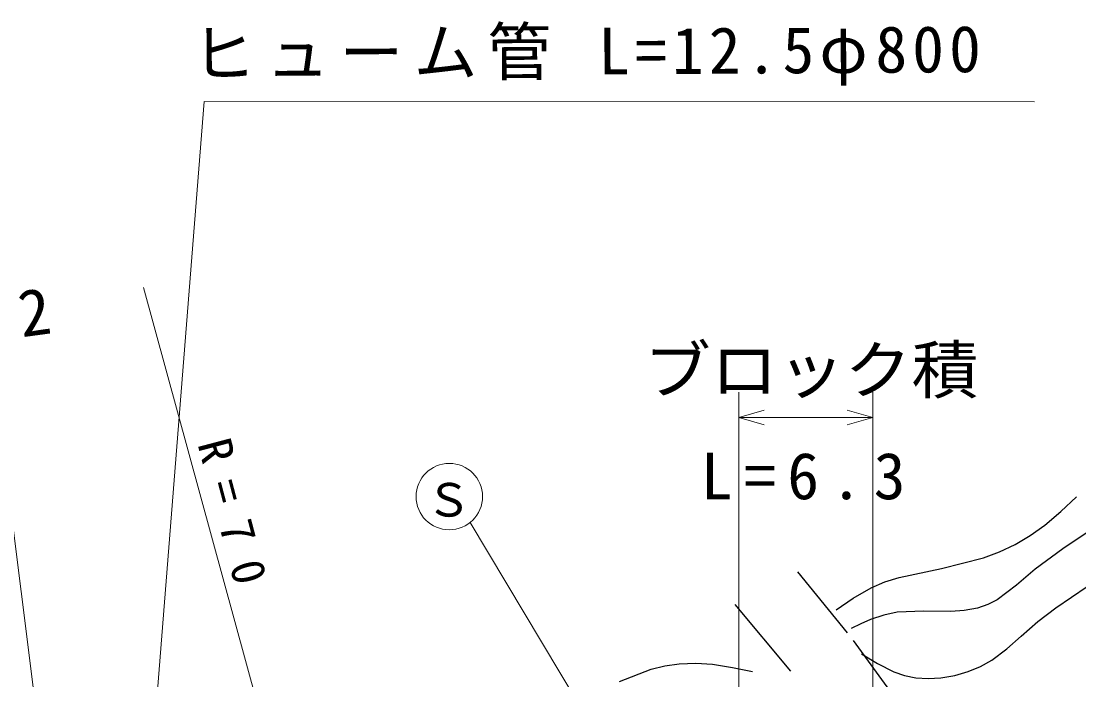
# Model space of a CAD drawing. Units: millimetres, scale not verified. Extents: x 40000 to 680000, y 20000 to 380000.
# Drawn here: x 440268 to 481776, y 284688 to 310563 of the extents above; entities that cross this region are included whole.
import ezdxf
from ezdxf.enums import TextEntityAlignment as Align

# ---------------------------------------------------------------- set-up
doc = ezdxf.new("R2010")
doc.units = ezdxf.units.MM
doc.header["$LTSCALE"] = 1000
for name, color, linetype, lineweight in [('M-BGD', 7, 'Continuous', 25), ('M-BMK-HTXT', 7, 'Continuous', 13), ('M-STR-HTXT', 7, 'Continuous', 13)]:
    doc.layers.add(name, color=color, linetype=linetype, lineweight=lineweight)
doc.styles.add('ＭＳ ゴシック', font='')
doc.styles.get('ＭＳ ゴシック').set_extended_font_data('MS Gothic')

msp = doc.modelspace()

# ---------------------------------------------------------------- linework, layer by layer
at = {"layer": 'M-BGD'}
for p, q in [((481075, 291303), (481684, 291877)), ((480438, 290762), (481075, 291303)), ((479869, 290356), (480438, 290762)), ((482258, 290577), (481145, 289837)), ((479276, 290005), (479869, 290356)), ((478664, 289715), (479276, 290005)), ((481145, 289837), (480058, 289040)), ((476391, 289068), (478030, 289481)), ((478030, 289481), (478664, 289715)), ((472703, 286530), (470754, 288928)), ((474729, 288713), (476391, 289068)), ((480058, 289040), (479327, 288407)), ((473627, 288305), (474161, 288535)), ((474161, 288535), (474729, 288713)), ((472924, 287895), (473627, 288305)), ((479327, 288407), (478570, 287833)), ((480868, 287514), (482103, 288350)), ((472255, 287434), (472924, 287895)), ((478570, 287833), (478202, 287645)), ((468281, 287654), (470455, 285031)), ((474648, 287342), (474120, 287230)), ((475697, 287388), (474648, 287342)), ((476759, 287373), (475697, 287388)), ((477282, 287410), (476759, 287373)), ((477797, 287508), (477282, 287410)), ((478202, 287645), (477797, 287508)), ((480168, 286981), (480868, 287514)), ((473216, 286892), (472844, 286709)), ((473605, 287058), (473216, 286892)), ((474120, 287230), (473605, 287058)), ((479513, 286407), (480168, 286981)), ((476000, 282034), (472927, 286230)), ((478953, 285907), (479513, 286407)), ((473252, 285712), (473875, 285329)), ((478363, 285461), (478953, 285907)), ((464992, 285114), (465531, 285246)), ((465531, 285246), (466096, 285321)), ((466096, 285321), (466739, 285340)), ((466739, 285340), (467394, 285299)), ((467394, 285299), (468185, 285179)), ((468185, 285179), (468974, 285013)), ((473875, 285329), (474517, 285006)), ((477439, 285015), (477911, 285209)), ((477911, 285209), (478363, 285461)), ((463749, 284629), (464992, 285114)), ((474517, 285006), (474937, 284860)), ((474937, 284860), (475373, 284773)), ((475373, 284773), (475861, 284742)), ((475861, 284742), (476366, 284772)), ((476366, 284772), (476905, 284863)), ((476905, 284863), (477439, 285015))]:
    msp.add_line(p, q, dxfattribs=at)
at = {"layer": 'M-BMK-HTXT'}
for p, q in [((442904, 267044), (439716, 292551)), ((457885, 290874), (468042, 273867))]:
    msp.add_line(p, q, dxfattribs=at)
msp.add_circle((457070, 291889), 1304, dxfattribs=at)
at = {"layer": 'M-STR-HTXT'}
for p, q in [((444390, 268692), (447451, 307413)), ((447455, 307413), (480042, 307400)), ((445064, 300107), (454098, 267048)), ((468430, 277344), (468430, 295995)), ((473690, 295995), (473690, 277344)), ((468430, 294995), (469430, 295280)), ((472690, 295283), (473690, 294995)), ((469430, 294708), (468430, 294995)), ((468430, 294995), (473690, 294995)), ((473690, 294995), (472690, 294710))]:
    msp.add_line(p, q, dxfattribs=at)

# ---------------------------------------------------------------- texts
at = {"layer": 'M-BMK-HTXT', "style": 'ＭＳ ゴシック'}
msp.add_text('Ｓ', height=1320, dxfattribs=at).set_placement((456143, 290706), align=Align.BOTTOM_LEFT)
at = {"layer": 'M-BMK-HTXT', "insert": (436933, 297660), "char_height": 1833, "attachment_point": 7, "rotation": 7.7, "style": 'ＭＳ ゴシック'}
msp.add_mtext('\\T1.36;202', dxfattribs=at)
at = {"layer": 'M-STR-HTXT', "style": 'ＭＳ ゴシック', "width": 1.05}
msp.add_text('ブロック積', height=1833, dxfattribs=at).set_placement((464710, 295395), align=Align.BOTTOM_LEFT)
at = {"layer": 'M-STR-HTXT', "attachment_point": 7, "style": 'ＭＳ ゴシック'}
for s, insert, char_height, rotation in [('\\T1.16;ヒューム管\\~L=12.5φ800', (446975, 307872), 1833, 0.351), ('\\T1.83;R=70', (447162, 293957), 1320, 284.8)]:
    msp.add_mtext(s, dxfattribs=dict(at, insert=insert, char_height=char_height, rotation=rotation))
at = {"layer": 'M-STR-HTXT', "insert": (466942, 291754), "char_height": 1833, "attachment_point": 7, "style": 'ＭＳ ゴシック'}
msp.add_mtext('\\T1.36;L=6.3', dxfattribs=at)

doc.saveas('drawing.dxf')
